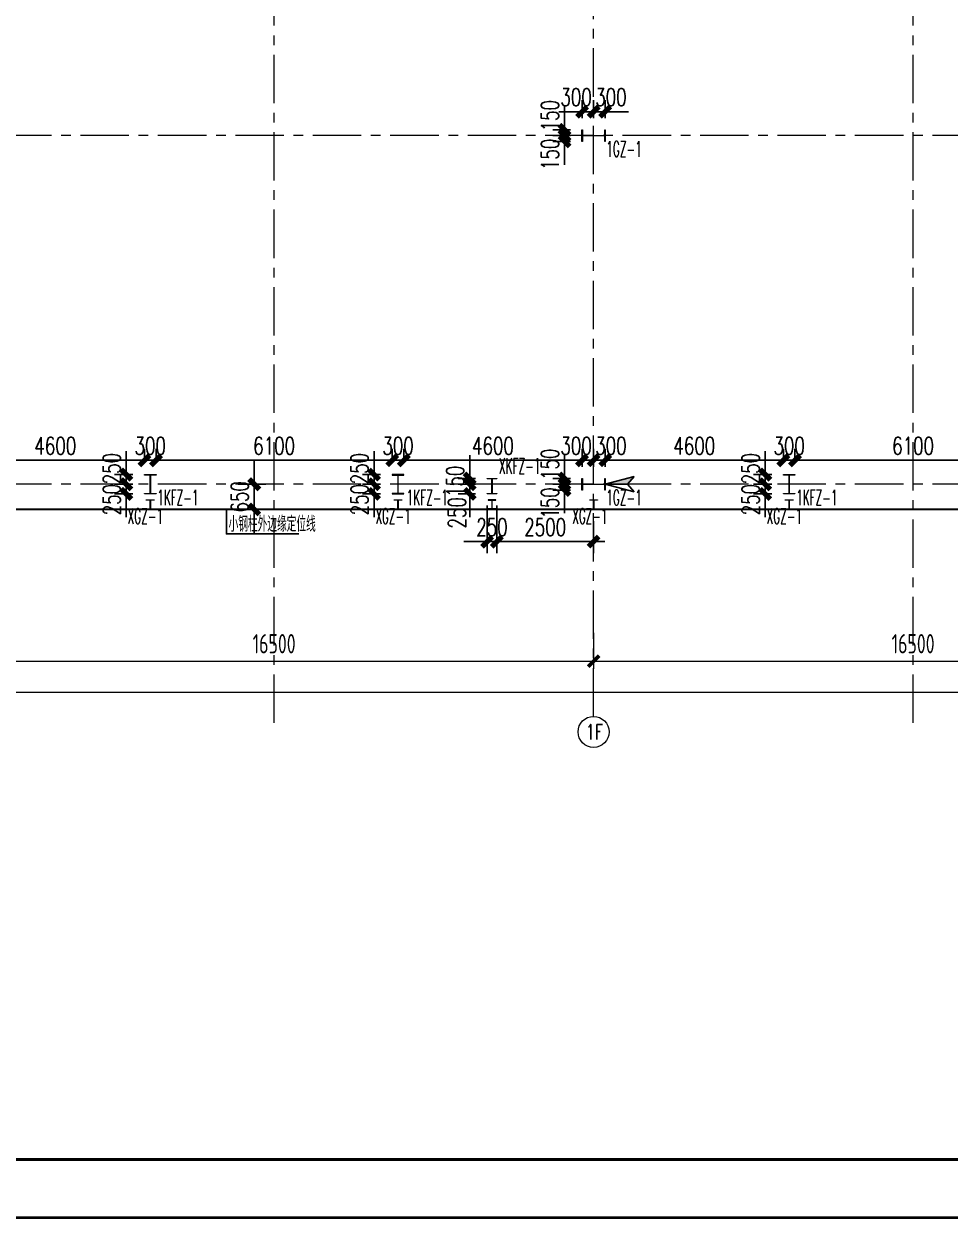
# Model space of a CAD drawing. Extents: x -1201378 to 2367219, y -619313 to 244905.
# Drawn here: x 119930 to 143847, y 118680 to 149537 of the extents above; entities that cross this region are included whole.
import ezdxf
from ezdxf.enums import TextEntityAlignment as Align

# ---------------------------------------------------------------- set-up
doc = ezdxf.new("R2010")
doc.units = 0
doc.header["$LTSCALE"] = 1000
doc.linetypes.add('CENTER', pattern=[2, 1.25, -0.25, 0.25, -0.25])
doc.linetypes.add('HIDDEN', pattern=[0.375, 0.25, -0.125])
doc.layers.get('0').update_dxf_attribs({"linetype": 'CONTINUOUS'})
doc.layers.get('Defpoints').update_dxf_attribs({"linetype": 'CONTINUOUS'})
for name, color, linetype in [('0-cxFrame', 155, 'CONTINUOUS'), ('S-CJGC', 5, 'CONTINUOUS'), ('S-DIMZ', 115, 'CONTINUOUS'), ('S-SGJ', 21, 'CONTINUOUS'), ('S-SHAPE2', 165, 'HIDDEN')]:
    doc.layers.add(name, color=color, linetype=linetype)
for name, color, linetype, lineweight in [('0-cxText', 131, 'CONTINUOUS', 25), ('S-axis', 111, 'CONTINUOUS', 0), ('S-col', 2, 'CONTINUOUS', 0), ('S-dote', 5, 'CENTER', 0)]:
    doc.layers.add(name, color=color, linetype=linetype, lineweight=lineweight)
doc.styles.add('_TCH_AXIS', font='COMPLEX', dxfattribs={"bigfont": 'GBCBIG'})
doc.styles.add('cx_tuming', font='simhei.ttf')
doc.styles.add('cx_tuqian1', font='')
doc.styles.add('SS1', font='tj-romans1.shx', dxfattribs={"width": 0.7, "bigfont": 'tj-hztxt1.shx'})
doc.styles.add('TSSD_Dimension', font='tssdeng.shx', dxfattribs={"width": 0.7, "bigfont": 'hztxt.shx'})
doc.styles.add('黑体', font='simhei.ttf', dxfattribs={"width": 0.8})
doc.styles.get('cx_tuqian1').set_extended_font_data('SimSun')
doc.dimstyles.new('S-150-ARCHI', dxfattribs={"dimscale": 150, "dimtxt": 3, "dimasz": 2, "dimexe": 2, "dimexo": 2, "dimgap": 1, "dimtad": 1, "dimdec": 0, "dimzin": 0, "dimdsep": 46, "dimtxsty": 'SS1', "dimblk1": 'TT', "dimblk2": 'TT', "dimsah": 1, "dimcen": 1, "dimclrd": 256, "dimclre": 256, "dimclrt": 256, "dimadec": 0, "dimazin": 0, "dimtfac": 1, "dimtdec": 0, "dimtix": 1, "dimtmove": 2, "dimatfit": 0, "dimldrblk": 'TT', "dimfxl": 2, "dimtolj": 1, "dimtzin": 0, "dimarcsym": 0})
doc.dimstyles.new('TSSD_200_200', dxfattribs={"dimtxt": 500, "dimasz": 200, "dimexe": 200, "dimexo": 500, "dimgap": 200, "dimtad": 1, "dimdec": 0, "dimzin": 0, "dimdsep": 46, "dimtxsty": 'TSSD_Dimension', "dimblk": 'ARCHTICK', "dimcen": 0, "dimdle": 200, "dimclrt": 7, "dimadec": 0, "dimazin": 0, "dimtfac": 1, "dimtdec": 0, "dimtix": 1, "dimtmove": 2, "dimatfit": 3, "dimfxl": 1, "dimtolj": 1, "dimtzin": 0, "dimarcsym": 0})

# ---------------------------------------------------------------- blocks, each defined once
blk = doc.blocks.new('TK22.A0 L(Dragon)')
at = {"layer": '0-cxFrame', "color": 7, "const_width": 0.5}
blk.add_lwpolyline([(0, 0), (-1486, 0), (-1486, 841), (0, 841)], close=True, dxfattribs=at)
at = {"layer": '0-cxFrame', "const_width": 0.5}
blk.add_lwpolyline([(-80, 10), (-1466, 10), (-1466, 831), (-80, 831)], close=True, dxfattribs=at)
at = {"style": '黑体', "flags": 4}
blk.add_attdef('图幅', text='', height=3.3, dxfattribs=at).set_placement((-40, 3), align=Align.RIGHT)
at = {"layer": '0-cxText', "flags": 4}
for tag, height, style, p in [('建设单位', 3.5, 'cx_tuming', (-45, 240)), ('项目名称', 3.5, 'cx_tuming', (-45, 210)), ('子项名称', 3.5, 'cx_tuming', (-45, 180)), ('工程编号', 3.3, 'cx_tuqian1', (-35, 165)), ('图名1', 3.5, 'cx_tuming', (-45, 87)), ('图名2', 3.5, 'cx_tuming', (-45, 79)), ('图名3', 3.5, 'cx_tuming', (-45, 71)), ('出图日期', 3.3, 'cx_tuqian1', (-39, 60)), ('专业', 3.3, 'cx_tuqian1', (-55, 52)), ('图号', 3.3, 'cx_tuqian1', (-55, 44)), ('版次', 3.3, 'cx_tuqian1', (-20, 44))]:
    blk.add_attdef(tag, text='', height=height, dxfattribs=dict(at, style=style)).set_placement(p, align=Align.MIDDLE)
at = {"layer": 'Defpoints', "color": 6, "flags": 4}
for tag, height, style, p in [('tufu', 3.3, '黑体', (-12, 12)), ('dwfname', 4, 'cx_tuqian1', (-80, 3))]:
    blk.add_attdef(tag, text='', height=height, dxfattribs=dict(at, style=style)).set_placement(p, align=Align.RIGHT)
blk = doc.blocks.new('_FZH')
at = {"layer": 'S-col'}
blk.add_lwpolyline([(-0.375, -0.188), (-0.375, 0.187), (-0.36, 0.187), (-0.36, 0.005), (0.36, 0.005), (0.36, 0.187), (0.375, 0.187), (0.375, -0.188), (0.36, -0.188), (0.36, -0.005), (-0.36, -0.005), (-0.36, -0.188)], close=True, dxfattribs=at)
blk = doc.blocks.new('w4234324')
at = {"layer": 'S-col', "xscale": 800.0000000000005, "yscale": 800.0000000000005, "zscale": 800.0000000000005}
for p in [(-210454, 750820), (-210454, 741820)]:
    blk.add_blockref('_FZH', p, dxfattribs=at)
blk = doc.blocks.new('_ArchTick')
at = {"color": 0, "linetype": 'ByBlock', "const_width": 0.5}
blk.add_lwpolyline([(-0.71, -0.71), (0.71, 0.71)], dxfattribs=at)
blk = doc.blocks.new('*D3025')
at = {"layer": 'Defpoints', "color": 0, "transparency": 16777216}
for p in [(-181858, 21687), (-165358, 21687), (-165358, 20460)]:
    blk.add_point(p, dxfattribs=at)
at = {"layer": 'S-axis', "color": 0, "lineweight": -2, "transparency": 16777216}
for p, q in [((-181858, 21187), (-181858, 20260)), ((-165358, 21187), (-165358, 20260)), ((-182058, 20460), (-165158, 20460))]:
    blk.add_line(p, q, dxfattribs=at)
at = {"layer": 'S-axis', "color": 0, "lineweight": -2, "transparency": 16777216, "xscale": 200, "yscale": 200, "zscale": 200, "rotation": 180}
blk.add_blockref('_ArchTick', (-181858, 20460), dxfattribs=at)
at = {"layer": 'S-axis', "color": 0, "lineweight": -2, "transparency": 16777216, "xscale": 200, "yscale": 200, "zscale": 200}
blk.add_blockref('_ArchTick', (-165358, 20460), dxfattribs=at)
at = {"layer": 'S-axis', "color": 7, "transparency": 16777216, "insert": (-173608, 20910), "char_height": 500, "attachment_point": 5, "style": 'TSSD_Dimension'}
blk.add_mtext('\\A1;16500', dxfattribs=at)
blk = doc.blocks.new('*D3026')
at = {"layer": 'Defpoints', "color": 0, "transparency": 16777216}
for p in [(-165358, 21687), (-148858, 21687), (-148858, 20460)]:
    blk.add_point(p, dxfattribs=at)
at = {"layer": 'S-axis', "color": 0, "lineweight": -2, "transparency": 16777216}
for p, q in [((-165358, 21187), (-165358, 20260)), ((-148858, 21187), (-148858, 20260)), ((-165558, 20460), (-148658, 20460))]:
    blk.add_line(p, q, dxfattribs=at)
at = {"layer": 'S-axis', "color": 0, "lineweight": -2, "transparency": 16777216, "xscale": 200, "yscale": 200, "zscale": 200, "rotation": 180}
blk.add_blockref('_ArchTick', (-165358, 20460), dxfattribs=at)
at = {"layer": 'S-axis', "color": 0, "lineweight": -2, "transparency": 16777216, "xscale": 200, "yscale": 200, "zscale": 200}
blk.add_blockref('_ArchTick', (-148858, 20460), dxfattribs=at)
at = {"layer": 'S-axis', "color": 7, "transparency": 16777216, "insert": (-157108, 20910), "char_height": 500, "attachment_point": 5, "style": 'TSSD_Dimension'}
blk.add_mtext('\\A1;16500', dxfattribs=at)
blk = doc.blocks.new('*D3034')
at = {"layer": 'Defpoints', "color": 0, "transparency": 16777216}
for p in [(-209458, 21587), (-82958, 21587), (-82958, 19660)]:
    blk.add_point(p, dxfattribs=at)
at = {"layer": 'S-axis', "color": 0, "lineweight": -2, "transparency": 16777216}
for p, q in [((-209458, 21087), (-209458, 19460)), ((-82958, 21087), (-82958, 19460)), ((-209658, 19660), (-82758, 19660))]:
    blk.add_line(p, q, dxfattribs=at)
at = {"layer": 'S-axis', "color": 0, "lineweight": -2, "transparency": 16777216, "xscale": 200, "yscale": 200, "zscale": 200, "rotation": 180}
blk.add_blockref('_ArchTick', (-209458, 19660), dxfattribs=at)
at = {"layer": 'S-axis', "color": 0, "lineweight": -2, "transparency": 16777216, "xscale": 200, "yscale": 200, "zscale": 200}
blk.add_blockref('_ArchTick', (-82958, 19660), dxfattribs=at)
at = {"layer": 'S-axis', "color": 7, "transparency": 16777216, "insert": (-146208, 20110), "char_height": 500, "attachment_point": 5, "style": 'TSSD_Dimension'}
blk.add_mtext('\\A1;126500', dxfattribs=at)
blk = doc.blocks.new('TT')
blk.add_line((-0.97, 0), (0.97, 0))
at = {"const_width": 0.45}
blk.add_lwpolyline([(-0.44, -0.44), (0.44, 0.44)], dxfattribs=at)
blk = doc.blocks.new('*D4951')
at = {"layer": 'Defpoints', "color": 0, "transparency": 16777216}
for p in [(133890, 137652), (134342, 137652), (134342, 137502)]:
    blk.add_point(p, dxfattribs=at)
at = {"layer": 'S-DIMZ', "lineweight": -2, "transparency": 16777216}
for p, q in [((133890, 137952), (133890, 138252)), ((134042, 137652), (133590, 137652)), ((133890, 137502), (133890, 137652)), ((134042, 137502), (133590, 137502)), ((133890, 137202), (133890, 136902))]:
    blk.add_line(p, q, dxfattribs=at)
at = {"layer": 'S-DIMZ', "lineweight": -2, "transparency": 16777216, "xscale": 300, "yscale": 300, "zscale": 300}
for p, rotation in [((133890, 137652), 270), ((133890, 137502), 90)]:
    blk.add_blockref('TT', p, dxfattribs=dict(at, rotation=rotation))
at = {"layer": 'S-DIMZ', "transparency": 16777216, "insert": (133515, 137168), "char_height": 450, "attachment_point": 5, "rotation": 90, "style": 'SS1'}
blk.add_mtext('\\A1;150', dxfattribs=at)
blk = doc.blocks.new('*D4952')
at = {"layer": 'Defpoints', "color": 0, "transparency": 16777216}
for p in [(133890, 137802), (134342, 137802), (134342, 137652)]:
    blk.add_point(p, dxfattribs=at)
at = {"layer": 'S-DIMZ', "lineweight": -2, "transparency": 16777216}
for p, q in [((133890, 138102), (133890, 138402)), ((134042, 137802), (133590, 137802)), ((134042, 137652), (133590, 137652)), ((133890, 137652), (133890, 137802)), ((133890, 137352), (133890, 137052))]:
    blk.add_line(p, q, dxfattribs=at)
at = {"layer": 'S-DIMZ', "lineweight": -2, "transparency": 16777216, "xscale": 300, "yscale": 300, "zscale": 300}
for p, rotation in [((133890, 137802), 270), ((133890, 137652), 90)]:
    blk.add_blockref('TT', p, dxfattribs=dict(at, rotation=rotation))
at = {"layer": 'S-DIMZ', "transparency": 16777216, "insert": (133515, 138167), "char_height": 450, "attachment_point": 5, "rotation": 90, "style": 'SS1'}
blk.add_mtext('\\A1;150', dxfattribs=at)
blk = doc.blocks.new('*D4953')
at = {"layer": 'Defpoints', "color": 0, "transparency": 16777216}
for p in [(134642, 138270), (134342, 137802), (134642, 137802)]:
    blk.add_point(p, dxfattribs=at)
at = {"layer": 'S-DIMZ', "lineweight": -2, "transparency": 16777216}
for p, q in [((134342, 138102), (134342, 138570)), ((134642, 138102), (134642, 138570)), ((134042, 138270), (133742, 138270)), ((134342, 138270), (134642, 138270)), ((134942, 138270), (135242, 138270))]:
    blk.add_line(p, q, dxfattribs=at)
at = {"layer": 'S-DIMZ', "lineweight": -2, "transparency": 16777216, "xscale": 300, "yscale": 300, "zscale": 300}
blk.add_blockref('TT', (134342, 138270), dxfattribs=at)
at = {"layer": 'S-DIMZ', "lineweight": -2, "transparency": 16777216, "xscale": 300, "yscale": 300, "zscale": 300, "rotation": 180}
blk.add_blockref('TT', (134642, 138270), dxfattribs=at)
at = {"layer": 'S-DIMZ', "transparency": 16777216, "insert": (134189, 138645), "char_height": 450, "attachment_point": 5, "style": 'SS1'}
blk.add_mtext('\\A1;300', dxfattribs=at)
blk = doc.blocks.new('*D4954')
at = {"layer": 'Defpoints', "color": 0, "transparency": 16777216}
for p in [(134942, 138270), (134642, 137802), (134942, 137802)]:
    blk.add_point(p, dxfattribs=at)
at = {"layer": 'S-DIMZ', "lineweight": -2, "transparency": 16777216}
for p, q in [((134642, 138102), (134642, 138570)), ((134942, 138102), (134942, 138570)), ((134342, 138270), (134042, 138270)), ((134642, 138270), (134942, 138270)), ((135242, 138270), (135542, 138270))]:
    blk.add_line(p, q, dxfattribs=at)
at = {"layer": 'S-DIMZ', "lineweight": -2, "transparency": 16777216, "xscale": 300, "yscale": 300, "zscale": 300}
blk.add_blockref('TT', (134642, 138270), dxfattribs=at)
at = {"layer": 'S-DIMZ', "lineweight": -2, "transparency": 16777216, "xscale": 300, "yscale": 300, "zscale": 300, "rotation": 180}
blk.add_blockref('TT', (134942, 138270), dxfattribs=at)
at = {"layer": 'S-DIMZ', "transparency": 16777216, "insert": (135089, 138645), "char_height": 450, "attachment_point": 5, "style": 'SS1'}
blk.add_mtext('\\A1;300', dxfattribs=at)
blk = doc.blocks.new('*D4935')
at = {"layer": 'Defpoints', "color": 0, "transparency": 16777216}
for p in [(133890, 146652), (134342, 146652), (134342, 146502)]:
    blk.add_point(p, dxfattribs=at)
at = {"layer": 'S-DIMZ', "lineweight": -2, "transparency": 16777216}
for p, q in [((133890, 146952), (133890, 147252)), ((134042, 146652), (133590, 146652)), ((133890, 146502), (133890, 146652)), ((134042, 146502), (133590, 146502)), ((133890, 146202), (133890, 145902))]:
    blk.add_line(p, q, dxfattribs=at)
at = {"layer": 'S-DIMZ', "lineweight": -2, "transparency": 16777216, "xscale": 300, "yscale": 300, "zscale": 300}
for p, rotation in [((133890, 146652), 270), ((133890, 146502), 90)]:
    blk.add_blockref('TT', p, dxfattribs=dict(at, rotation=rotation))
at = {"layer": 'S-DIMZ', "transparency": 16777216, "insert": (133515, 146168), "char_height": 450, "attachment_point": 5, "rotation": 90, "style": 'SS1'}
blk.add_mtext('\\A1;150', dxfattribs=at)
blk = doc.blocks.new('*D4936')
at = {"layer": 'Defpoints', "color": 0, "transparency": 16777216}
for p in [(133890, 146802), (134342, 146802), (134342, 146652)]:
    blk.add_point(p, dxfattribs=at)
at = {"layer": 'S-DIMZ', "lineweight": -2, "transparency": 16777216}
for p, q in [((133890, 147102), (133890, 147402)), ((134042, 146802), (133590, 146802)), ((134042, 146652), (133590, 146652)), ((133890, 146652), (133890, 146802)), ((133890, 146352), (133890, 146052))]:
    blk.add_line(p, q, dxfattribs=at)
at = {"layer": 'S-DIMZ', "lineweight": -2, "transparency": 16777216, "xscale": 300, "yscale": 300, "zscale": 300}
for p, rotation in [((133890, 146802), 270), ((133890, 146652), 90)]:
    blk.add_blockref('TT', p, dxfattribs=dict(at, rotation=rotation))
at = {"layer": 'S-DIMZ', "transparency": 16777216, "insert": (133515, 147167), "char_height": 450, "attachment_point": 5, "rotation": 90, "style": 'SS1'}
blk.add_mtext('\\A1;150', dxfattribs=at)
blk = doc.blocks.new('*D4937')
at = {"layer": 'Defpoints', "color": 0, "transparency": 16777216}
for p in [(134642, 147270), (134342, 146802), (134642, 146802)]:
    blk.add_point(p, dxfattribs=at)
at = {"layer": 'S-DIMZ', "lineweight": -2, "transparency": 16777216}
for p, q in [((134342, 147102), (134342, 147570)), ((134642, 147102), (134642, 147570)), ((134042, 147270), (133742, 147270)), ((134342, 147270), (134642, 147270)), ((134942, 147270), (135242, 147270))]:
    blk.add_line(p, q, dxfattribs=at)
at = {"layer": 'S-DIMZ', "lineweight": -2, "transparency": 16777216, "xscale": 300, "yscale": 300, "zscale": 300}
blk.add_blockref('TT', (134342, 147270), dxfattribs=at)
at = {"layer": 'S-DIMZ', "lineweight": -2, "transparency": 16777216, "xscale": 300, "yscale": 300, "zscale": 300, "rotation": 180}
blk.add_blockref('TT', (134642, 147270), dxfattribs=at)
at = {"layer": 'S-DIMZ', "transparency": 16777216, "insert": (134189, 147645), "char_height": 450, "attachment_point": 5, "style": 'SS1'}
blk.add_mtext('\\A1;300', dxfattribs=at)
blk = doc.blocks.new('*D4938')
at = {"layer": 'Defpoints', "color": 0, "transparency": 16777216}
for p in [(134942, 147270), (134642, 146802), (134942, 146802)]:
    blk.add_point(p, dxfattribs=at)
at = {"layer": 'S-DIMZ', "lineweight": -2, "transparency": 16777216}
for p, q in [((134642, 147102), (134642, 147570)), ((134942, 147102), (134942, 147570)), ((134342, 147270), (134042, 147270)), ((134642, 147270), (134942, 147270)), ((135242, 147270), (135542, 147270))]:
    blk.add_line(p, q, dxfattribs=at)
at = {"layer": 'S-DIMZ', "lineweight": -2, "transparency": 16777216, "xscale": 300, "yscale": 300, "zscale": 300}
blk.add_blockref('TT', (134642, 147270), dxfattribs=at)
at = {"layer": 'S-DIMZ', "lineweight": -2, "transparency": 16777216, "xscale": 300, "yscale": 300, "zscale": 300, "rotation": 180}
blk.add_blockref('TT', (134942, 147270), dxfattribs=at)
at = {"layer": 'S-DIMZ', "transparency": 16777216, "insert": (135089, 147645), "char_height": 450, "attachment_point": 5, "style": 'SS1'}
blk.add_mtext('\\A1;300', dxfattribs=at)
blk = doc.blocks.new('*D5142')
at = {"layer": 'Defpoints', "color": 0, "transparency": 16777216}
for p in [(122573, 137652), (123042, 137902), (123042, 137652)]:
    blk.add_point(p, dxfattribs=at)
at = {"layer": 'S-DIMZ', "lineweight": -2, "transparency": 16777216}
for p, q in [((122573, 138202), (122573, 138502)), ((122742, 137902), (122273, 137902)), ((122742, 137652), (122273, 137652)), ((122573, 137902), (122573, 137652)), ((122573, 137352), (122573, 137052))]:
    blk.add_line(p, q, dxfattribs=at)
at = {"layer": 'S-DIMZ', "lineweight": -2, "transparency": 16777216, "xscale": 300, "yscale": 300, "zscale": 300}
for p, rotation in [((122573, 137902), 270), ((122573, 137652), 90)]:
    blk.add_blockref('TT', p, dxfattribs=dict(at, rotation=rotation))
at = {"layer": 'S-DIMZ', "transparency": 16777216, "insert": (122198, 138055), "char_height": 450, "attachment_point": 5, "rotation": 90, "style": 'SS1'}
blk.add_mtext('\\A1;250', dxfattribs=at)
blk = doc.blocks.new('*D5143')
at = {"layer": 'Defpoints', "color": 0, "transparency": 16777216}
for p in [(123042, 137652), (122573, 137402), (123042, 137402)]:
    blk.add_point(p, dxfattribs=at)
at = {"layer": 'S-DIMZ', "lineweight": -2, "transparency": 16777216}
for p, q in [((122573, 137952), (122573, 138252)), ((122742, 137652), (122273, 137652)), ((122573, 137652), (122573, 137402)), ((122742, 137402), (122273, 137402)), ((122573, 137102), (122573, 136802))]:
    blk.add_line(p, q, dxfattribs=at)
at = {"layer": 'S-DIMZ', "lineweight": -2, "transparency": 16777216, "xscale": 300, "yscale": 300, "zscale": 300}
for p, rotation in [((122573, 137652), 270), ((122573, 137402), 90)]:
    blk.add_blockref('TT', p, dxfattribs=dict(at, rotation=rotation))
at = {"layer": 'S-DIMZ', "transparency": 16777216, "insert": (122198, 137254), "char_height": 450, "attachment_point": 5, "rotation": 90, "style": 'SS1'}
blk.add_mtext('\\A1;250', dxfattribs=at)
blk = doc.blocks.new('*D5144')
at = {"layer": 'Defpoints', "color": 0, "transparency": 16777216}
for p in [(123342, 138270), (123042, 137902), (123342, 137902)]:
    blk.add_point(p, dxfattribs=at)
at = {"layer": 'S-DIMZ', "lineweight": -2, "transparency": 16777216}
for p, q in [((123042, 138202), (123042, 138570)), ((123342, 138202), (123342, 138570)), ((122742, 138270), (122442, 138270)), ((123042, 138270), (123342, 138270)), ((123642, 138270), (123942, 138270))]:
    blk.add_line(p, q, dxfattribs=at)
at = {"layer": 'S-DIMZ', "lineweight": -2, "transparency": 16777216, "xscale": 300, "yscale": 300, "zscale": 300}
blk.add_blockref('TT', (123042, 138270), dxfattribs=at)
at = {"layer": 'S-DIMZ', "lineweight": -2, "transparency": 16777216, "xscale": 300, "yscale": 300, "zscale": 300, "rotation": 180}
blk.add_blockref('TT', (123342, 138270), dxfattribs=at)
at = {"layer": 'S-DIMZ', "transparency": 16777216, "insert": (123192, 138645), "char_height": 450, "attachment_point": 5, "style": 'SS1'}
blk.add_mtext('\\A1;300', dxfattribs=at)
blk = doc.blocks.new('*D5137')
at = {"layer": 'Defpoints', "color": 0, "transparency": 16777216}
for p in [(128973, 137652), (129442, 137902), (129442, 137652)]:
    blk.add_point(p, dxfattribs=at)
at = {"layer": 'S-DIMZ', "lineweight": -2, "transparency": 16777216}
for p, q in [((128973, 138202), (128973, 138502)), ((129142, 137902), (128673, 137902)), ((129142, 137652), (128673, 137652)), ((128973, 137902), (128973, 137652)), ((128973, 137352), (128973, 137052))]:
    blk.add_line(p, q, dxfattribs=at)
at = {"layer": 'S-DIMZ', "lineweight": -2, "transparency": 16777216, "xscale": 300, "yscale": 300, "zscale": 300}
for p, rotation in [((128973, 137902), 270), ((128973, 137652), 90)]:
    blk.add_blockref('TT', p, dxfattribs=dict(at, rotation=rotation))
at = {"layer": 'S-DIMZ', "transparency": 16777216, "insert": (128598, 138055), "char_height": 450, "attachment_point": 5, "rotation": 90, "style": 'SS1'}
blk.add_mtext('\\A1;250', dxfattribs=at)
blk = doc.blocks.new('*D5138')
at = {"layer": 'Defpoints', "color": 0, "transparency": 16777216}
for p in [(129442, 137652), (128973, 137402), (129442, 137402)]:
    blk.add_point(p, dxfattribs=at)
at = {"layer": 'S-DIMZ', "lineweight": -2, "transparency": 16777216}
for p, q in [((128973, 137952), (128973, 138252)), ((129142, 137652), (128673, 137652)), ((128973, 137652), (128973, 137402)), ((129142, 137402), (128673, 137402)), ((128973, 137102), (128973, 136802))]:
    blk.add_line(p, q, dxfattribs=at)
at = {"layer": 'S-DIMZ', "lineweight": -2, "transparency": 16777216, "xscale": 300, "yscale": 300, "zscale": 300}
for p, rotation in [((128973, 137652), 270), ((128973, 137402), 90)]:
    blk.add_blockref('TT', p, dxfattribs=dict(at, rotation=rotation))
at = {"layer": 'S-DIMZ', "transparency": 16777216, "insert": (128598, 137254), "char_height": 450, "attachment_point": 5, "rotation": 90, "style": 'SS1'}
blk.add_mtext('\\A1;250', dxfattribs=at)
blk = doc.blocks.new('*D5139')
at = {"layer": 'Defpoints', "color": 0, "transparency": 16777216}
for p in [(129742, 138270), (129442, 137902), (129742, 137902)]:
    blk.add_point(p, dxfattribs=at)
at = {"layer": 'S-DIMZ', "lineweight": -2, "transparency": 16777216}
for p, q in [((129442, 138202), (129442, 138570)), ((129742, 138202), (129742, 138570)), ((129142, 138270), (128842, 138270)), ((129442, 138270), (129742, 138270)), ((130042, 138270), (130342, 138270))]:
    blk.add_line(p, q, dxfattribs=at)
at = {"layer": 'S-DIMZ', "lineweight": -2, "transparency": 16777216, "xscale": 300, "yscale": 300, "zscale": 300}
blk.add_blockref('TT', (129442, 138270), dxfattribs=at)
at = {"layer": 'S-DIMZ', "lineweight": -2, "transparency": 16777216, "xscale": 300, "yscale": 300, "zscale": 300, "rotation": 180}
blk.add_blockref('TT', (129742, 138270), dxfattribs=at)
at = {"layer": 'S-DIMZ', "transparency": 16777216, "insert": (129592, 138645), "char_height": 450, "attachment_point": 5, "style": 'SS1'}
blk.add_mtext('\\A1;300', dxfattribs=at)
blk = doc.blocks.new('*D5140')
at = {"layer": 'Defpoints', "color": 0, "transparency": 16777216}
for p in [(123042, 138270), (118442, 137802), (123042, 137902)]:
    blk.add_point(p, dxfattribs=at)
at = {"layer": 'S-DIMZ', "lineweight": -2, "transparency": 16777216}
for p, q in [((118442, 138102), (118442, 138570)), ((123042, 138202), (123042, 138570)), ((118742, 138270), (122742, 138270))]:
    blk.add_line(p, q, dxfattribs=at)
at = {"layer": 'S-DIMZ', "lineweight": -2, "transparency": 16777216, "xscale": 300, "yscale": 300, "zscale": 300, "rotation": 180}
blk.add_blockref('TT', (118442, 138270), dxfattribs=at)
at = {"layer": 'S-DIMZ', "lineweight": -2, "transparency": 16777216, "xscale": 300, "yscale": 300, "zscale": 300}
blk.add_blockref('TT', (123042, 138270), dxfattribs=at)
at = {"layer": 'S-DIMZ', "transparency": 16777216, "insert": (120742, 138645), "char_height": 450, "attachment_point": 5, "style": 'SS1'}
blk.add_mtext('\\A1;4600', dxfattribs=at)
blk = doc.blocks.new('*D5141')
at = {"layer": 'Defpoints', "color": 0, "transparency": 16777216}
for p in [(123342, 138270), (123342, 137902), (129442, 137902)]:
    blk.add_point(p, dxfattribs=at)
at = {"layer": 'S-DIMZ', "lineweight": -2, "transparency": 16777216}
for p, q in [((123342, 138202), (123342, 138570)), ((129442, 138202), (129442, 138570)), ((129142, 138270), (123642, 138270))]:
    blk.add_line(p, q, dxfattribs=at)
at = {"layer": 'S-DIMZ', "lineweight": -2, "transparency": 16777216, "xscale": 300, "yscale": 300, "zscale": 300, "rotation": 180}
blk.add_blockref('TT', (123342, 138270), dxfattribs=at)
at = {"layer": 'S-DIMZ', "lineweight": -2, "transparency": 16777216, "xscale": 300, "yscale": 300, "zscale": 300}
blk.add_blockref('TT', (129442, 138270), dxfattribs=at)
at = {"layer": 'S-DIMZ', "transparency": 16777216, "insert": (126392, 138645), "char_height": 450, "attachment_point": 5, "style": 'SS1'}
blk.add_mtext('\\A1;6100', dxfattribs=at)
blk = doc.blocks.new('*D5145')
at = {"layer": 'Defpoints', "color": 0, "transparency": 16777216}
for p in [(129742, 138270), (129742, 137902), (134342, 137802)]:
    blk.add_point(p, dxfattribs=at)
at = {"layer": 'S-DIMZ', "lineweight": -2, "transparency": 16777216}
for p, q in [((129742, 138202), (129742, 138570)), ((134342, 138102), (134342, 138570)), ((134042, 138270), (130042, 138270))]:
    blk.add_line(p, q, dxfattribs=at)
at = {"layer": 'S-DIMZ', "lineweight": -2, "transparency": 16777216, "xscale": 300, "yscale": 300, "zscale": 300, "rotation": 180}
blk.add_blockref('TT', (129742, 138270), dxfattribs=at)
at = {"layer": 'S-DIMZ', "lineweight": -2, "transparency": 16777216, "xscale": 300, "yscale": 300, "zscale": 300}
blk.add_blockref('TT', (134342, 138270), dxfattribs=at)
at = {"layer": 'S-DIMZ', "transparency": 16777216, "insert": (132042, 138645), "char_height": 450, "attachment_point": 5, "style": 'SS1'}
blk.add_mtext('\\A1;4600', dxfattribs=at)
blk = doc.blocks.new('*D5151')
at = {"layer": 'Defpoints', "color": 0, "transparency": 16777216}
for p in [(139073, 137652), (139542, 137902), (139542, 137652)]:
    blk.add_point(p, dxfattribs=at)
at = {"layer": 'S-DIMZ', "lineweight": -2, "transparency": 16777216}
for p, q in [((139073, 138202), (139073, 138502)), ((139242, 137902), (138773, 137902)), ((139242, 137652), (138773, 137652)), ((139073, 137902), (139073, 137652)), ((139073, 137352), (139073, 137052))]:
    blk.add_line(p, q, dxfattribs=at)
at = {"layer": 'S-DIMZ', "lineweight": -2, "transparency": 16777216, "xscale": 300, "yscale": 300, "zscale": 300}
for p, rotation in [((139073, 137902), 270), ((139073, 137652), 90)]:
    blk.add_blockref('TT', p, dxfattribs=dict(at, rotation=rotation))
at = {"layer": 'S-DIMZ', "transparency": 16777216, "insert": (138698, 138055), "char_height": 450, "attachment_point": 5, "rotation": 90, "style": 'SS1'}
blk.add_mtext('\\A1;250', dxfattribs=at)
blk = doc.blocks.new('*D5152')
at = {"layer": 'Defpoints', "color": 0, "transparency": 16777216}
for p in [(139542, 137652), (139073, 137402), (139542, 137402)]:
    blk.add_point(p, dxfattribs=at)
at = {"layer": 'S-DIMZ', "lineweight": -2, "transparency": 16777216}
for p, q in [((139073, 137952), (139073, 138252)), ((139242, 137652), (138773, 137652)), ((139073, 137652), (139073, 137402)), ((139242, 137402), (138773, 137402)), ((139073, 137102), (139073, 136802))]:
    blk.add_line(p, q, dxfattribs=at)
at = {"layer": 'S-DIMZ', "lineweight": -2, "transparency": 16777216, "xscale": 300, "yscale": 300, "zscale": 300}
for p, rotation in [((139073, 137652), 270), ((139073, 137402), 90)]:
    blk.add_blockref('TT', p, dxfattribs=dict(at, rotation=rotation))
at = {"layer": 'S-DIMZ', "transparency": 16777216, "insert": (138698, 137254), "char_height": 450, "attachment_point": 5, "rotation": 90, "style": 'SS1'}
blk.add_mtext('\\A1;250', dxfattribs=at)
blk = doc.blocks.new('*D5153')
at = {"layer": 'Defpoints', "color": 0, "transparency": 16777216}
for p in [(139842, 138270), (139542, 137902), (139842, 137902)]:
    blk.add_point(p, dxfattribs=at)
at = {"layer": 'S-DIMZ', "lineweight": -2, "transparency": 16777216}
for p, q in [((139542, 138202), (139542, 138570)), ((139842, 138202), (139842, 138570)), ((139242, 138270), (138942, 138270)), ((139542, 138270), (139842, 138270)), ((140142, 138270), (140442, 138270))]:
    blk.add_line(p, q, dxfattribs=at)
at = {"layer": 'S-DIMZ', "lineweight": -2, "transparency": 16777216, "xscale": 300, "yscale": 300, "zscale": 300}
blk.add_blockref('TT', (139542, 138270), dxfattribs=at)
at = {"layer": 'S-DIMZ', "lineweight": -2, "transparency": 16777216, "xscale": 300, "yscale": 300, "zscale": 300, "rotation": 180}
blk.add_blockref('TT', (139842, 138270), dxfattribs=at)
at = {"layer": 'S-DIMZ', "transparency": 16777216, "insert": (139692, 138645), "char_height": 450, "attachment_point": 5, "style": 'SS1'}
blk.add_mtext('\\A1;300', dxfattribs=at)
blk = doc.blocks.new('*D5149')
at = {"layer": 'Defpoints', "color": 0, "transparency": 16777216}
for p in [(139542, 138270), (134942, 137802), (139542, 137902)]:
    blk.add_point(p, dxfattribs=at)
at = {"layer": 'S-DIMZ', "lineweight": -2, "transparency": 16777216}
for p, q in [((134942, 138102), (134942, 138570)), ((139542, 138202), (139542, 138570)), ((135242, 138270), (139242, 138270))]:
    blk.add_line(p, q, dxfattribs=at)
at = {"layer": 'S-DIMZ', "lineweight": -2, "transparency": 16777216, "xscale": 300, "yscale": 300, "zscale": 300, "rotation": 180}
blk.add_blockref('TT', (134942, 138270), dxfattribs=at)
at = {"layer": 'S-DIMZ', "lineweight": -2, "transparency": 16777216, "xscale": 300, "yscale": 300, "zscale": 300}
blk.add_blockref('TT', (139542, 138270), dxfattribs=at)
at = {"layer": 'S-DIMZ', "transparency": 16777216, "insert": (137242, 138645), "char_height": 450, "attachment_point": 5, "style": 'SS1'}
blk.add_mtext('\\A1;4600', dxfattribs=at)
blk = doc.blocks.new('*D5150')
at = {"layer": 'Defpoints', "color": 0, "transparency": 16777216}
for p in [(139842, 138270), (139842, 137902), (145942, 137902)]:
    blk.add_point(p, dxfattribs=at)
at = {"layer": 'S-DIMZ', "lineweight": -2, "transparency": 16777216}
for p, q in [((139842, 138202), (139842, 138570)), ((145942, 138202), (145942, 138570)), ((145642, 138270), (140142, 138270))]:
    blk.add_line(p, q, dxfattribs=at)
at = {"layer": 'S-DIMZ', "lineweight": -2, "transparency": 16777216, "xscale": 300, "yscale": 300, "zscale": 300, "rotation": 180}
blk.add_blockref('TT', (139842, 138270), dxfattribs=at)
at = {"layer": 'S-DIMZ', "lineweight": -2, "transparency": 16777216, "xscale": 300, "yscale": 300, "zscale": 300}
blk.add_blockref('TT', (145942, 138270), dxfattribs=at)
at = {"layer": 'S-DIMZ', "transparency": 16777216, "insert": (142892, 138645), "char_height": 450, "attachment_point": 5, "style": 'SS1'}
blk.add_mtext('\\A1;6100', dxfattribs=at)
blk = doc.blocks.new('*D6477')
at = {"layer": 'Defpoints', "color": 0, "transparency": 16777216}
for p in [(125161, 137652), (125879, 137652), (125161, 137002)]:
    blk.add_point(p, dxfattribs=at)
at = {"layer": 'S-SGJ', "lineweight": -2, "transparency": 16777216}
for p, q in [((125879, 137952), (125879, 138252)), ((125461, 137652), (126179, 137652)), ((125879, 137002), (125879, 137652)), ((125461, 137002), (126179, 137002)), ((125879, 136702), (125879, 136402))]:
    blk.add_line(p, q, dxfattribs=at)
at = {"layer": 'S-SGJ', "lineweight": -2, "transparency": 16777216, "xscale": 300, "yscale": 300, "zscale": 300}
for p, rotation in [((125879, 137652), 270), ((125879, 137002), 90)]:
    blk.add_blockref('TT', p, dxfattribs=dict(at, rotation=rotation))
at = {"layer": 'S-SGJ', "transparency": 16777216, "insert": (125504, 137327), "char_height": 450, "attachment_point": 5, "rotation": 90, "style": 'SS1'}
blk.add_mtext('\\A1;650', dxfattribs=at)
blk = doc.blocks.new('S-CJGC')
at = {"layer": 'S-CJGC'}
for p, q in [((-131, -119), (0, 381)), ((131, -119), (0, 381)), ((0, 381), (0, 0)), ((0, 0), (-131, -119)), ((0, 0), (131, -119))]:
    blk.add_line(p, q, dxfattribs=at)
blk.add_solid([(131, -119), (0, 0), (0, 381)], dxfattribs=at)
blk = doc.blocks.new('*D6785')
at = {"layer": 'Defpoints', "color": 0, "transparency": 16777216}
for p in [(131443, 137652), (131891, 137802), (131891, 137652)]:
    blk.add_point(p, dxfattribs=at)
at = {"layer": 'S-DIMZ', "lineweight": -2, "transparency": 16777216}
for p, q in [((131443, 138102), (131443, 138402)), ((131591, 137802), (131143, 137802)), ((131591, 137652), (131143, 137652)), ((131443, 137802), (131443, 137652)), ((131443, 137352), (131443, 137052))]:
    blk.add_line(p, q, dxfattribs=at)
at = {"layer": 'S-DIMZ', "lineweight": -2, "transparency": 16777216, "xscale": 300, "yscale": 300, "zscale": 300}
for p, rotation in [((131443, 137802), 270), ((131443, 137652), 90)]:
    blk.add_blockref('TT', p, dxfattribs=dict(at, rotation=rotation))
at = {"layer": 'S-DIMZ', "transparency": 16777216, "insert": (131068, 137727), "char_height": 450, "attachment_point": 5, "rotation": 90, "style": 'SS1'}
blk.add_mtext('\\A1;150', dxfattribs=at)
blk = doc.blocks.new('*D6786')
at = {"layer": 'Defpoints', "color": 0, "transparency": 16777216}
for p in [(131891, 137652), (131443, 137402), (131891, 137402)]:
    blk.add_point(p, dxfattribs=at)
at = {"layer": 'S-DIMZ', "lineweight": -2, "transparency": 16777216}
for p, q in [((131443, 137952), (131443, 138252)), ((131591, 137652), (131143, 137652)), ((131443, 137652), (131443, 137402)), ((131591, 137402), (131143, 137402)), ((131443, 137102), (131443, 136802))]:
    blk.add_line(p, q, dxfattribs=at)
at = {"layer": 'S-DIMZ', "lineweight": -2, "transparency": 16777216, "xscale": 300, "yscale": 300, "zscale": 300}
for p, rotation in [((131443, 137652), 270), ((131443, 137402), 90)]:
    blk.add_blockref('TT', p, dxfattribs=dict(at, rotation=rotation))
at = {"layer": 'S-DIMZ', "transparency": 16777216, "insert": (131113, 136915), "char_height": 450, "attachment_point": 5, "rotation": 90, "style": 'SS1'}
blk.add_mtext('\\A1;250', dxfattribs=at)
blk = doc.blocks.new('*D6787')
at = {"layer": 'Defpoints', "color": 0, "transparency": 16777216}
for p in [(131891, 137402), (132141, 137402), (132141, 136170)]:
    blk.add_point(p, dxfattribs=at)
at = {"layer": 'S-DIMZ', "lineweight": -2, "transparency": 16777216}
for p, q in [((131891, 137102), (131891, 135870)), ((132141, 137102), (132141, 135870)), ((131591, 136170), (131291, 136170)), ((131891, 136170), (132141, 136170)), ((132441, 136170), (132741, 136170))]:
    blk.add_line(p, q, dxfattribs=at)
at = {"layer": 'S-DIMZ', "lineweight": -2, "transparency": 16777216, "xscale": 300, "yscale": 300, "zscale": 300}
blk.add_blockref('TT', (131891, 136170), dxfattribs=at)
at = {"layer": 'S-DIMZ', "lineweight": -2, "transparency": 16777216, "xscale": 300, "yscale": 300, "zscale": 300, "rotation": 180}
blk.add_blockref('TT', (132141, 136170), dxfattribs=at)
at = {"layer": 'S-DIMZ', "transparency": 16777216, "insert": (132016, 136545), "char_height": 450, "attachment_point": 5, "style": 'SS1'}
blk.add_mtext('\\A1;250', dxfattribs=at)
blk = doc.blocks.new('*D6788')
at = {"layer": 'Defpoints', "color": 0, "transparency": 16777216}
for p in [(132141, 137402), (134642, 137002), (134642, 136170)]:
    blk.add_point(p, dxfattribs=at)
at = {"layer": 'S-DIMZ', "lineweight": -2, "transparency": 16777216}
for p, q in [((132141, 137102), (132141, 135870)), ((134642, 136702), (134642, 135870)), ((132441, 136170), (134342, 136170))]:
    blk.add_line(p, q, dxfattribs=at)
at = {"layer": 'S-DIMZ', "lineweight": -2, "transparency": 16777216, "xscale": 300, "yscale": 300, "zscale": 300, "rotation": 180}
blk.add_blockref('TT', (132141, 136170), dxfattribs=at)
at = {"layer": 'S-DIMZ', "lineweight": -2, "transparency": 16777216, "xscale": 300, "yscale": 300, "zscale": 300}
blk.add_blockref('TT', (134642, 136170), dxfattribs=at)
at = {"layer": 'S-DIMZ', "transparency": 16777216, "insert": (133392, 136545), "char_height": 450, "attachment_point": 5, "style": 'SS1'}
blk.add_mtext('\\A1;2500', dxfattribs=at)
blk = doc.blocks.new('1#轴网')
at = {"layer": 'S-axis'}
blk.add_circle((-165358.5, 18633.1), 400, dxfattribs=at)
at = {"layer": 'S-dote'}
for p, q in [((-173608.5, 18867), (-173608.5, 124689.3)), ((-165358.5, 19033.1), (-165358.5, 124689.3)), ((-157108.5, 18867), (-157108.5, 124689.3)), ((-99358.5, 34027), (-216950.7, 34027)), ((-99358.5, 25027), (-216950.7, 25027))]:
    blk.add_line(p, q, dxfattribs=at)
at = {"layer": 'S-axis', "style": '_TCH_AXIS', "width": 0.705882}
blk.add_text('1F', height=387.75, dxfattribs=at).set_placement((-165560.5, 18439.2))
at = {"layer": 'S-axis'}
for p1, p2, distance, picture, middle in [((-181858.5, 21687), (-165358.5, 21687), -1226.7, '*D3025', (-173608.5, 20910.3)), ((-165358.5, 21687), (-148858.5, 21687), -1226.7, '*D3026', (-157108.5, 20910.3)), ((-209458.5, 21587), (-82958.5, 21587), -1926.7, '*D3034', (-146208.5, 20110.3))]:
    dim = blk.add_aligned_dim(p1=p1, p2=p2, distance=distance, dimstyle='TSSD_200_200', dxfattribs=at)
    dim.commit()
    dim.dimension.update_dxf_attribs({"geometry": picture, "text_midpoint": middle})

msp = doc.modelspace()

# ---------------------------------------------------------------- linework, layer by layer
at = {"layer": 'S-col'}
for points in [[(123341.5, 137401.8), (123041.5, 137401.8), (123041.5, 137413.8), (123187.5, 137413.8), (123187.5, 137889.8), (123041.5, 137889.8), (123041.5, 137901.8), (123341.5, 137901.8), (123341.5, 137889.8), (123195.5, 137889.8), (123195.5, 137413.8), (123341.5, 137413.8)], [(129441.5, 137401.8), (129741.5, 137401.8), (129741.5, 137413.8), (129595.5, 137413.8), (129595.5, 137889.8), (129741.5, 137889.8), (129741.5, 137901.8), (129441.5, 137901.8), (129441.5, 137889.8), (129587.5, 137889.8), (129587.5, 137413.8), (129441.5, 137413.8)], [(139841.5, 137401.8), (139541.5, 137401.8), (139541.5, 137413.8), (139687.5, 137413.8), (139687.5, 137889.8), (139541.5, 137889.8), (139541.5, 137901.8), (139841.5, 137901.8), (139841.5, 137889.8), (139695.5, 137889.8), (139695.5, 137413.8), (139841.5, 137413.8)], [(123291.5, 137001.8), (123091.5, 137001.8), (123091.5, 137013.8), (123187.5, 137013.8), (123187.5, 137239.8), (123091.5, 137239.8), (123091.5, 137251.8), (123291.5, 137251.8), (123291.5, 137239.8), (123195.5, 137239.8), (123195.5, 137013.8), (123291.5, 137013.8)], [(129691.5, 137001.8), (129491.5, 137001.8), (129491.5, 137013.8), (129587.5, 137013.8), (129587.5, 137239.8), (129491.5, 137239.8), (129491.5, 137251.8), (129691.5, 137251.8), (129691.5, 137239.8), (129595.5, 137239.8), (129595.5, 137013.8), (129691.5, 137013.8)], [(134741.5, 137001.8), (134541.5, 137001.8), (134541.5, 137013.8), (134637.5, 137013.8), (134637.5, 137239.8), (134541.5, 137239.8), (134541.5, 137251.8), (134741.5, 137251.8), (134741.5, 137239.8), (134645.5, 137239.8), (134645.5, 137013.8), (134741.5, 137013.8)], [(139791.5, 137001.8), (139591.5, 137001.8), (139591.5, 137013.8), (139687.5, 137013.8), (139687.5, 137239.8), (139591.5, 137239.8), (139591.5, 137251.8), (139791.5, 137251.8), (139791.5, 137239.8), (139695.5, 137239.8), (139695.5, 137013.8), (139791.5, 137013.8)]]:
    msp.add_lwpolyline(points, close=True, dxfattribs=at)
at = {"layer": 'S-col', "color": 1}
msp.add_lwpolyline([(132141.5, 137413.8), (132141.5, 137401.8), (131891.5, 137401.8), (131891.5, 137413.8), (132012.5, 137413.8), (132012.5, 137789.8), (131891.5, 137789.8), (131891.5, 137801.8), (132141.5, 137801.8), (132141.5, 137789.8), (132020.5, 137789.8), (132020.5, 137413.8)], close=True, dxfattribs=at)
at = {"layer": 'S-col', "color": 3}
msp.add_lwpolyline([(132116.5, 137251.8), (131916.5, 137251.8), (131916.5, 137239.8), (132012.5, 137239.8), (132012.5, 137013.8), (131916.5, 137013.8), (131916.5, 137001.8), (132116.5, 137001.8), (132116.5, 137013.8), (132020.5, 137013.8), (132020.5, 137239.8), (132116.5, 137239.8)], close=True, dxfattribs=at)
at = {"layer": 'S-SGJ'}
msp.add_lwpolyline([(127033.1, 136369.5), (125160.8, 136369.5), (125160.8, 137001.8)], dxfattribs=at)
at = {"layer": 'S-SHAPE2', "ltscale": 2, "const_width": 50}
msp.add_lwpolyline([(201041.5, 137001.8), (90591.5, 137001.8), (90591.5, 156136.3), (114006.5, 228301.8), (201041.5, 228301.8)], dxfattribs=at)

# ---------------------------------------------------------------- block references
at = {"layer": '0-cxFrame', "xscale": 150, "yscale": 150, "zscale": 150}
msp.add_blockref('TK22.A0 L(Dragon)', (267181.8, 118717.3), dxfattribs=at)
at = {"layer": 'S-axis'}
msp.add_blockref('1#轴网', (300000, 112624.8), dxfattribs=at)
at = {"layer": 'S-CJGC', "xscale": 1.5, "yscale": 1.5, "zscale": 1.5, "rotation": 90}
msp.add_blockref('S-CJGC', (135513.3, 137651.8), dxfattribs=at)
at = {"layer": 'S-col'}
msp.add_blockref('w4234324', (345095.7, -604168.2), dxfattribs=at)

# ---------------------------------------------------------------- texts
at = {"layer": 'S-SGJ', "style": 'SS1', "width": 0.5}
for s, p in [('1GZ-1', (134965.5, 146308.2)), ('XKFZ-1', (132195.3, 138121.4)), ('1KFZ-1', (123369.1, 137308.2)), ('1KFZ-1', (129809.7, 137308.2)), ('1GZ-1', (134965.5, 137308.2)), ('1KFZ-1', (139869.1, 137308.2)), ('XGZ-1', (122606.1, 136829.7)), ('XGZ-1', (129006.1, 136829.7)), ('XGZ-1', (134085.1, 136829.7)), ('XGZ-1', (139106.1, 136829.7)), ('小钢柱外边缘定位线', (125216.4, 136624.5))]:
    msp.add_text(s, height=400, dxfattribs=at).set_placement(p, align=Align.MIDDLE_LEFT)

# ---------------------------------------------------------------- dimensions: what is measured, and where the dimension line sits
at = {"layer": 'S-DIMZ'}
for base, p1, p2, picture, middle in [((134641.5, 147270), (134341.5, 146801.8), (134641.5, 146801.8), '*D4937', (134188.6, 147645)), ((134941.5, 147270), (134641.5, 146801.8), (134941.5, 146801.8), '*D4938', (135089.3, 147645)), ((134641.5, 138270), (134341.5, 137801.8), (134641.5, 137801.8), '*D4953', (134188.6, 138645)), ((134941.5, 138270), (134641.5, 137801.8), (134941.5, 137801.8), '*D4954', (135089.3, 138645))]:
    dim = msp.add_linear_dim(base=base, p1=p1, p2=p2, dimstyle='S-150-ARCHI', dxfattribs=at)
    dim.commit()
    dim.dimension.update_dxf_attribs({"geometry": picture, "text_midpoint": middle, "dimtype": 160})
for base, p1, p2, angle, picture, middle in [((133890.1, 146801.8), (134341.5, 146651.8), (134341.5, 146801.8), 90, '*D4936', (133515.1, 147166.7)), ((133890.1, 146651.8), (134341.5, 146501.8), (134341.5, 146651.8), 90, '*D4935', (133515.1, 146168)), ((122573.4, 137651.8), (123041.5, 137901.8), (123041.5, 137651.8), 270, '*D5142', (122198.4, 138054.7)), ((128973.4, 137651.8), (129441.5, 137901.8), (129441.5, 137651.8), 270, '*D5137', (128598.4, 138054.7)), ((133890.1, 137801.8), (134341.5, 137651.8), (134341.5, 137801.8), 90, '*D4952', (133515.1, 138166.7)), ((139073.4, 137651.8), (139541.5, 137901.8), (139541.5, 137651.8), 270, '*D5151', (138698.4, 138054.7)), ((122573.4, 137401.8), (123041.5, 137651.8), (123041.5, 137401.8), 270, '*D5143', (122198.4, 137254.1)), ((128973.4, 137401.8), (129441.5, 137651.8), (129441.5, 137401.8), 270, '*D5138', (128598.4, 137254.1)), ((131443.3, 137401.8), (131891.5, 137651.8), (131891.5, 137401.8), 90, '*D6786', (131113.5, 136915.4)), ((133890.1, 137651.8), (134341.5, 137501.8), (134341.5, 137651.8), 90, '*D4951', (133515.1, 137168)), ((139073.4, 137401.8), (139541.5, 137651.8), (139541.5, 137401.8), 270, '*D5152', (138698.4, 137254.1))]:
    dim = msp.add_linear_dim(base=base, p1=p1, p2=p2, angle=angle, dimstyle='S-150-ARCHI', dxfattribs=at)
    dim.commit()
    dim.dimension.update_dxf_attribs({"geometry": picture, "text_midpoint": middle, "dimtype": 160})
for base, p1, p2, picture, middle in [((123041.5, 138270), (118441.5, 137801.8), (123041.5, 137901.8), '*D5140', (120741.5, 138645)), ((123341.5, 138270), (123041.5, 137901.8), (123341.5, 137901.8), '*D5144', (123191.5, 138645)), ((129741.5, 138270), (129441.5, 137901.8), (129741.5, 137901.8), '*D5139', (129591.5, 138645)), ((139541.5, 138270), (134941.5, 137801.8), (139541.5, 137901.8), '*D5149', (137241.5, 138645)), ((139841.5, 138270), (139541.5, 137901.8), (139841.5, 137901.8), '*D5153', (139691.5, 138645)), ((132141.5, 136169.7), (131891.5, 137401.8), (132141.5, 137401.8), '*D6787', (132016.5, 136544.7)), ((134641.5, 136169.7), (132141.5, 137401.8), (134641.5, 137001.8), '*D6788', (133391.5, 136544.7))]:
    dim = msp.add_linear_dim(base=base, p1=p1, p2=p2, dimstyle='S-150-ARCHI', dxfattribs=at)
    dim.commit()
    dim.dimension.update_dxf_attribs({"geometry": picture, "text_midpoint": middle})
for base, p1, p2, angle, picture, middle in [((123341.5, 138270), (129441.5, 137901.8), (123341.5, 137901.8), 180, '*D5141', (126391.5, 138645)), ((129741.5, 138270), (134341.5, 137801.8), (129741.5, 137901.8), 180, '*D5145', (132041.5, 138645)), ((139841.5, 138270), (145941.5, 137901.8), (139841.5, 137901.8), 180, '*D5150', (142891.5, 138645)), ((131443.3, 137651.8), (131891.5, 137801.8), (131891.5, 137651.8), 90, '*D6785', (131068.3, 137726.8))]:
    dim = msp.add_linear_dim(base=base, p1=p1, p2=p2, angle=angle, dimstyle='S-150-ARCHI', dxfattribs=at)
    dim.commit()
    dim.dimension.update_dxf_attribs({"geometry": picture, "text_midpoint": middle})
at = {"layer": 'S-SGJ'}
dim = msp.add_linear_dim(base=(125878.7, 137651.8), p1=(125160.8, 137001.8), p2=(125160.8, 137651.8), angle=90, dimstyle='S-150-ARCHI', dxfattribs=at)
dim.commit()
dim.dimension.update_dxf_attribs({"geometry": '*D6477', "text_midpoint": (125503.7, 137326.8)})

doc.saveas('drawing.dxf')
